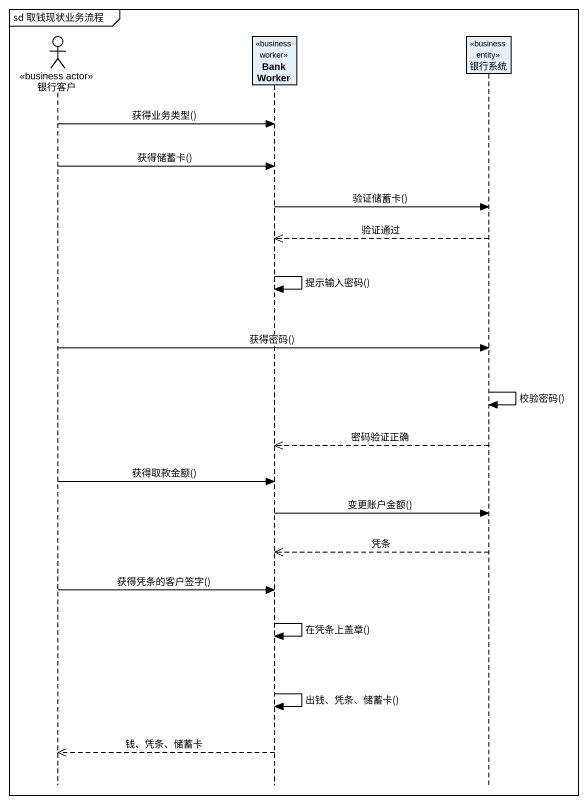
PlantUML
@startuml
mainframe sd 取钱现状业务流程
hide footbox
actor 银行客户 <<business actor>>
participant BankWorker <<business worker>>
participant 银行系统 <<business entity>>

银行客户 -> BankWorker : 获得业务类型()
银行客户 -> BankWorker : 获得储蓄卡()
BankWorker -> 银行系统 : 验证储蓄卡()
银行系统 -->> BankWorker : 验证通过
BankWorker -> BankWorker : 提示输入密码()
银行客户 -> 银行系统 : 获得密码()
银行系统 -> 银行系统 : 校验密码()
银行系统 -->> BankWorker : 密码验证正确
银行客户 -> BankWorker : 获得取款金额()
BankWorker -> 银行系统 : 变更账户金额()
银行系统 -->> BankWorker : 凭条
银行客户 -> BankWorker : 获得凭条的客户签字()
BankWorker -> BankWorker : 在凭条上盖章()
BankWorker -> BankWorker : 出钱、凭条、储蓄卡()
BankWorker -->> 银行客户 : 钱、凭条、储蓄卡
@enduml
